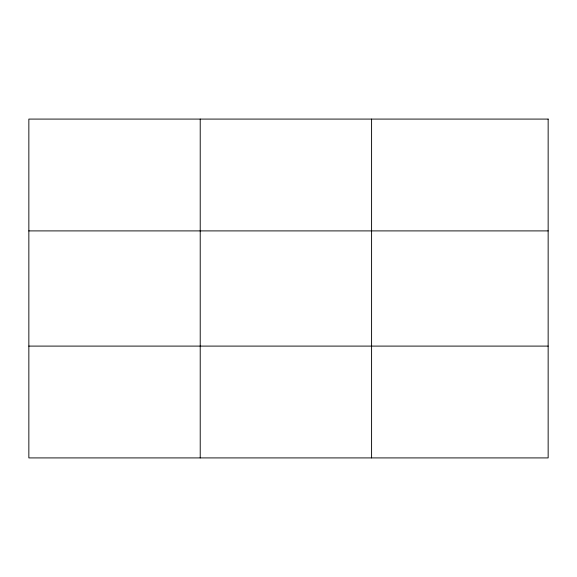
<?xml version="1.0" encoding="UTF-8"?>
<svg xmlns="http://www.w3.org/2000/svg" width="577" height="577" viewBox="0 0 577 577"><rect width="100%" height="100%" fill="white"/><g stroke="black" fill="none" stroke-linecap="round" stroke-linejoin="round"><path stroke-width="0.87" d="M200.219 119.086L200.219 457.914M371.588 119.086L371.588 457.914M28.85 230.901L548.15 230.901M28.85 346.099L548.15 346.099M548.15 119.086L548.15 457.914L28.85 457.914L28.85 119.086L548.15 119.086"/></g></svg>
